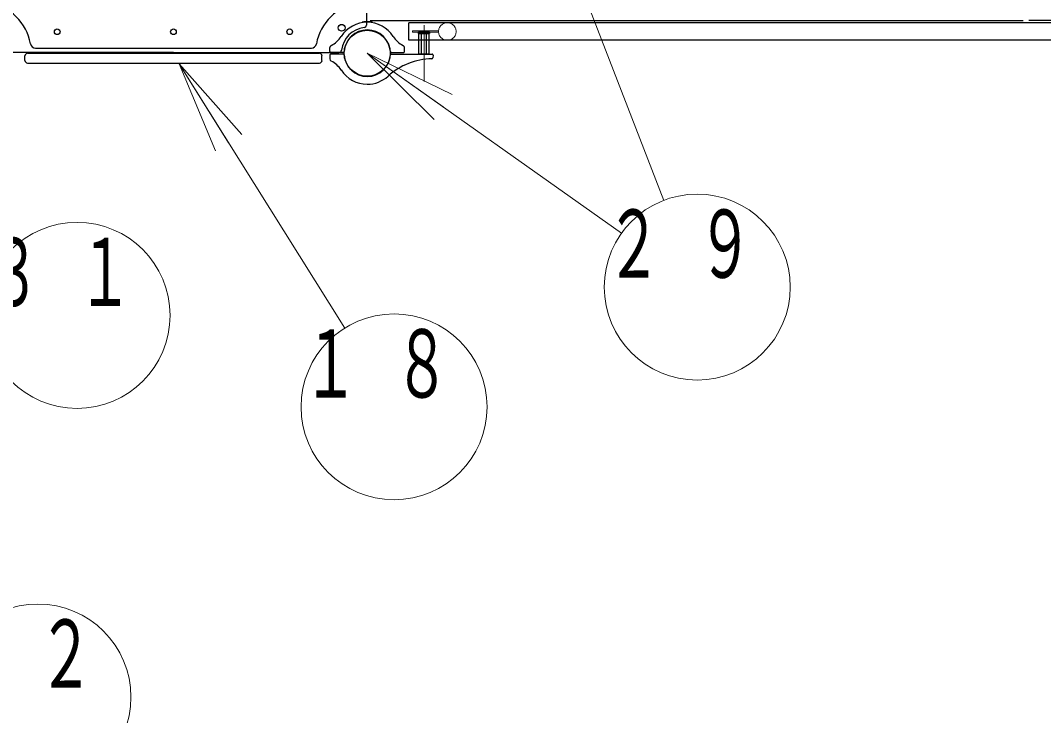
# Model space of a CAD drawing. Units: millimetres on the paper, scale 1:60. Extents: x -385 to 76, y -594 to 267.
# Drawn here: x -220.78 to -187.78, y 77.64 to 100.07 of the extents above; entities that cross this region are included whole.
import ezdxf

# ---------------------------------------------------------------- set-up
doc = ezdxf.new("R2010")
doc.units = ezdxf.units.MM
for name, pattern in [('USER1', [4.5, 2.5, -2]), ('USER2', [6, 3, -1, 1, -1]), ('USER3', [8, 3, -1, 1, -1, 1, -1])]:
    doc.linetypes.add(name, pattern=pattern)
doc.layers.add('1_60', color=7, linetype='Continuous', lineweight=25)
doc.styles.add('ＭＳ ゴシック', font='')
doc.styles.get('ＭＳ ゴシック').set_extended_font_data('MS Gothic')

msp = doc.modelspace()

# ---------------------------------------------------------------- linework, layer by layer
at = {"layer": '1_60', "lineweight": 13}
for p, q in [((-209.598, 119.012), (-200.034, 94.264)), ((-207.44, 96.869), (-209.598, 99.012)), ((-209.598, 99.012), (-206.862, 97.685)), ((-209.598, 99.012), (-207.151, 97.277)), ((-209.598, 99.012), (-201.4, 93.2)), ((-214.492, 95.858), (-215.66, 98.666)), ((-215.66, 98.666), (-213.644, 96.389)), ((-215.66, 98.666), (-214.068, 96.123)), ((-215.66, 98.666), (-210.324, 90.142))]:
    msp.add_line(p, q, dxfattribs=at)
at = {"layer": '1_60', "color": 4}
for p, q in [((-209.623, 109.012), (-209.623, 99.922)), ((-215.849, 99.037), (-221.188, 99.037)), ((-220.296, 99.178), (-211.401, 99.178)), ((-215.849, 99.037), (-210.509, 99.037))]:
    msp.add_line(p, q, dxfattribs=at)
at = {"layer": '1_60', "color": 20}
for p, q in [((-209.507, 100.07), (-188.44, 100.07)), ((-166.189, 100.07), (-188.256, 100.07))]:
    msp.add_line(p, q, dxfattribs=at)
at = {"layer": '1_60'}
for p, q in [((-209.765, 99.998), (-209.765, 100)), ((-209.432, 99.998), (-209.432, 100)), ((-207.94, 99.653), (-207.94, 99.687)), ((-207.59, 99.687), (-207.94, 99.687)), ((-207.59, 99.687), (-207.59, 99.653)), ((-207.59, 99.653), (-207.94, 99.653)), ((-207.929, 99.638), (-207.903, 99.653)), ((-207.929, 99.002), (-207.929, 99.638)), ((-207.903, 99.653), (-207.628, 99.653)), ((-207.847, 99.002), (-207.847, 99.638)), ((-207.683, 99.002), (-207.683, 99.638)), ((-207.602, 99.638), (-207.628, 99.653)), ((-207.602, 99.002), (-207.602, 99.638)), ((-220.64, 98.778), (-220.64, 98.928)), ((-220.557, 99.012), (-211.14, 99.012)), ((-220.557, 98.695), (-211.14, 98.695)), ((-211.057, 98.778), (-211.057, 98.928)), ((-207.929, 99.002), (-207.903, 98.987)), ((-207.903, 98.987), (-207.628, 98.987)), ((-207.602, 99.002), (-207.628, 98.987))]:
    msp.add_line(p, q, dxfattribs=at)
at = {"layer": '1_60', "color": 131}
for p, q in [((-165.931, 99.997), (-208.257, 99.997)), ((-208.257, 99.43), (-208.257, 99.997)), ((-165.931, 99.43), (-208.257, 99.43))]:
    msp.add_line(p, q, dxfattribs=at)
at = {"layer": '1_60', "color": 131, "linetype": 'USER1', "lineweight": 13}
for p, q in [((-208.14, 99.74), (-207.298, 99.74)), ((-208.14, 99.74), (-208.14, 99.687)), ((-208.14, 99.687), (-207.298, 99.687)), ((-207.298, 99.74), (-207.298, 99.687))]:
    msp.add_line(p, q, dxfattribs=at)
at = {"layer": '1_60', "linetype": 'USER2', "lineweight": 13}
msp.add_line((-207.765, 98.102), (-207.765, 99.921), dxfattribs=at)
at = {"layer": '1_60', "linetype": 'USER1', "lineweight": 13}
for p, q in [((-207.848, 98.987), (-207.848, 99.653)), ((-207.682, 98.987), (-207.682, 99.653))]:
    msp.add_line(p, q, dxfattribs=at)
at = {"layer": '1_60', "color": 2}
for p, q in [((-210.806, 99.071), (-210.801, 99.202)), ((-210.38, 99.037), (-210.772, 99.037)), ((-208.817, 99.037), (-208.425, 99.037)), ((-208.391, 99.071), (-208.396, 99.192)), ((-210.806, 98.952), (-210.801, 98.831)), ((-210.38, 98.987), (-210.772, 98.987)), ((-208.817, 98.987), (-207.508, 98.987)), ((-207.474, 98.951), (-207.479, 98.864))]:
    msp.add_line(p, q, dxfattribs=at)
at = {"layer": '1_60'}
for centre, radius in [((-219.599, 99.703), 0.0917), ((-215.849, 99.703), 0.0917), ((-212.099, 99.703), 0.0917), ((-210.423, 99.836), 0.108), ((-209.598, 99.012), 0.743)]:
    msp.add_circle(centre, radius, dxfattribs=at)
at = {"layer": '1_60', "color": 150, "linetype": 'USER3', "lineweight": 13}
msp.add_circle((-209.598, 99.012), 0.743, dxfattribs=at)
at = {"layer": '1_60', "color": 131, "linetype": 'USER1', "lineweight": 13}
msp.add_circle((-207.015, 99.713), 0.283, dxfattribs=at)
at = {"layer": '1_60', "lineweight": 13}
for centre in [(-198.952, 91.465), (-218.959, 90.551), (-208.732, 87.599), (-220.222, 78.234)]:
    msp.add_circle(centre, 3, dxfattribs=at)
at = {"layer": '1_60'}
for centre, radius, start, end in [((-222.099, 99.012), 1.667, 10.4757, 79.5243), ((-209.598, 99.012), 1.667, 100.4757, 169.5243), ((-209.748, 100), 0.0167, 98.6269, 180), ((-209.598, 99.012), 1.017, 90, 98.6269), ((-209.598, 99.012), 1.017, 81.3731, 90), ((-209.448, 100), 0.0167, 0, 81.3731), ((-209.598, 99.012), 0.833, 96.7872, 173.2128), ((-207.888, 99.578), 0.0724, 55.6159, 124.3841), ((-207.765, 99.38), 0.271, 72.4121, 107.5879), ((-207.642, 99.578), 0.0724, 55.6159, 124.3841), ((-220.557, 98.928), 0.0833, 90, 180), ((-220.557, 98.778), 0.0833, 180, 270), ((-211.14, 98.928), 0.0833, 0, 90), ((-211.14, 98.778), 0.0833, 270, 0), ((-207.888, 99.061), 0.0724, 235.6159, 304.3841), ((-207.765, 99.26), 0.271, 252.4121, 287.5879), ((-207.642, 99.061), 0.0724, 235.6159, 304.3841)]:
    msp.add_arc(centre, radius, start, end, dxfattribs=at)
at = {"layer": '1_60', "color": 2}
for centre, radius, start, end in [((-209.598, 99.012), 1, 90, 147.2728), ((-209.598, 99.012), 1, 32.7272, 90), ((-209.598, 99.012), 0.75, 90, 175.7293), ((-209.598, 99.012), 0.75, 4.2707, 90), ((-211.141, 100.003), 0.833, 297.4588, 327.2728), ((-208.056, 100.003), 0.833, 212.7272, 242.5412), ((-210.772, 99.07), 0.0333, 178, 270), ((-210.718, 99.189), 0.0833, 117.4588, 178), ((-210.38, 99.07), 0.0333, 270, 355.7293), ((-208.817, 99.07), 0.0333, 184.2707, 270), ((-208.479, 99.189), 0.0833, 2, 62.5412), ((-208.425, 99.07), 0.0333, 270, 2), ((-210.772, 98.953), 0.0333, 90, 182), ((-210.718, 98.834), 0.0833, 182, 242.5412), ((-210.718, 98.834), 0.0833, 182, 242.5412), ((-211.141, 98.02), 0.833, 32.7272, 62.5412), ((-210.38, 98.953), 0.0333, 4.2707, 90), ((-209.598, 99.012), 0.75, 184.2707, 270), ((-209.598, 99.012), 0.75, 270, 355.7293), ((-207.471, 96.666), 2.167, 91.0841, 132.2172), ((-208.817, 98.953), 0.0333, 90, 175.7293), ((-207.512, 98.866), 0.0333, 271.0842, 357), ((-207.508, 98.953), 0.0333, 357, 90), ((-209.598, 99.012), 1, 212.7272, 270), ((-209.598, 99.012), 1, 270, 312.2172)]:
    msp.add_arc(centre, radius, start, end, dxfattribs=at)
at = {"layer": '1_60', "color": 4}
for centre, radius, start, end in [((-209.707, 99.922), 0.0833, 276.7872, 0), ((-220.296, 99.345), 0.167, 190.4757, 270), ((-211.401, 99.345), 0.167, 270, 349.5243), ((-210.509, 99.12), 0.0833, 270, 353.2128)]:
    msp.add_arc(centre, radius, start, end, dxfattribs=at)

# ---------------------------------------------------------------- texts
at = {"layer": '1_60', "char_height": 2.199, "attachment_point": 2, "style": 'ＭＳ ゴシック'}
for s, insert in [('\\T1.64;\\W0.6;２９', (-198.952, 93.965)), ('\\T1.64;\\W0.6;３１', (-218.959, 93.051)), ('\\T1.64;\\W0.6;１８', (-208.732, 90.099)), ('\\T1.64;\\W0.6;２２', (-220.222, 80.734))]:
    msp.add_mtext(s, dxfattribs=dict(at, insert=insert))

doc.saveas('drawing.dxf')
